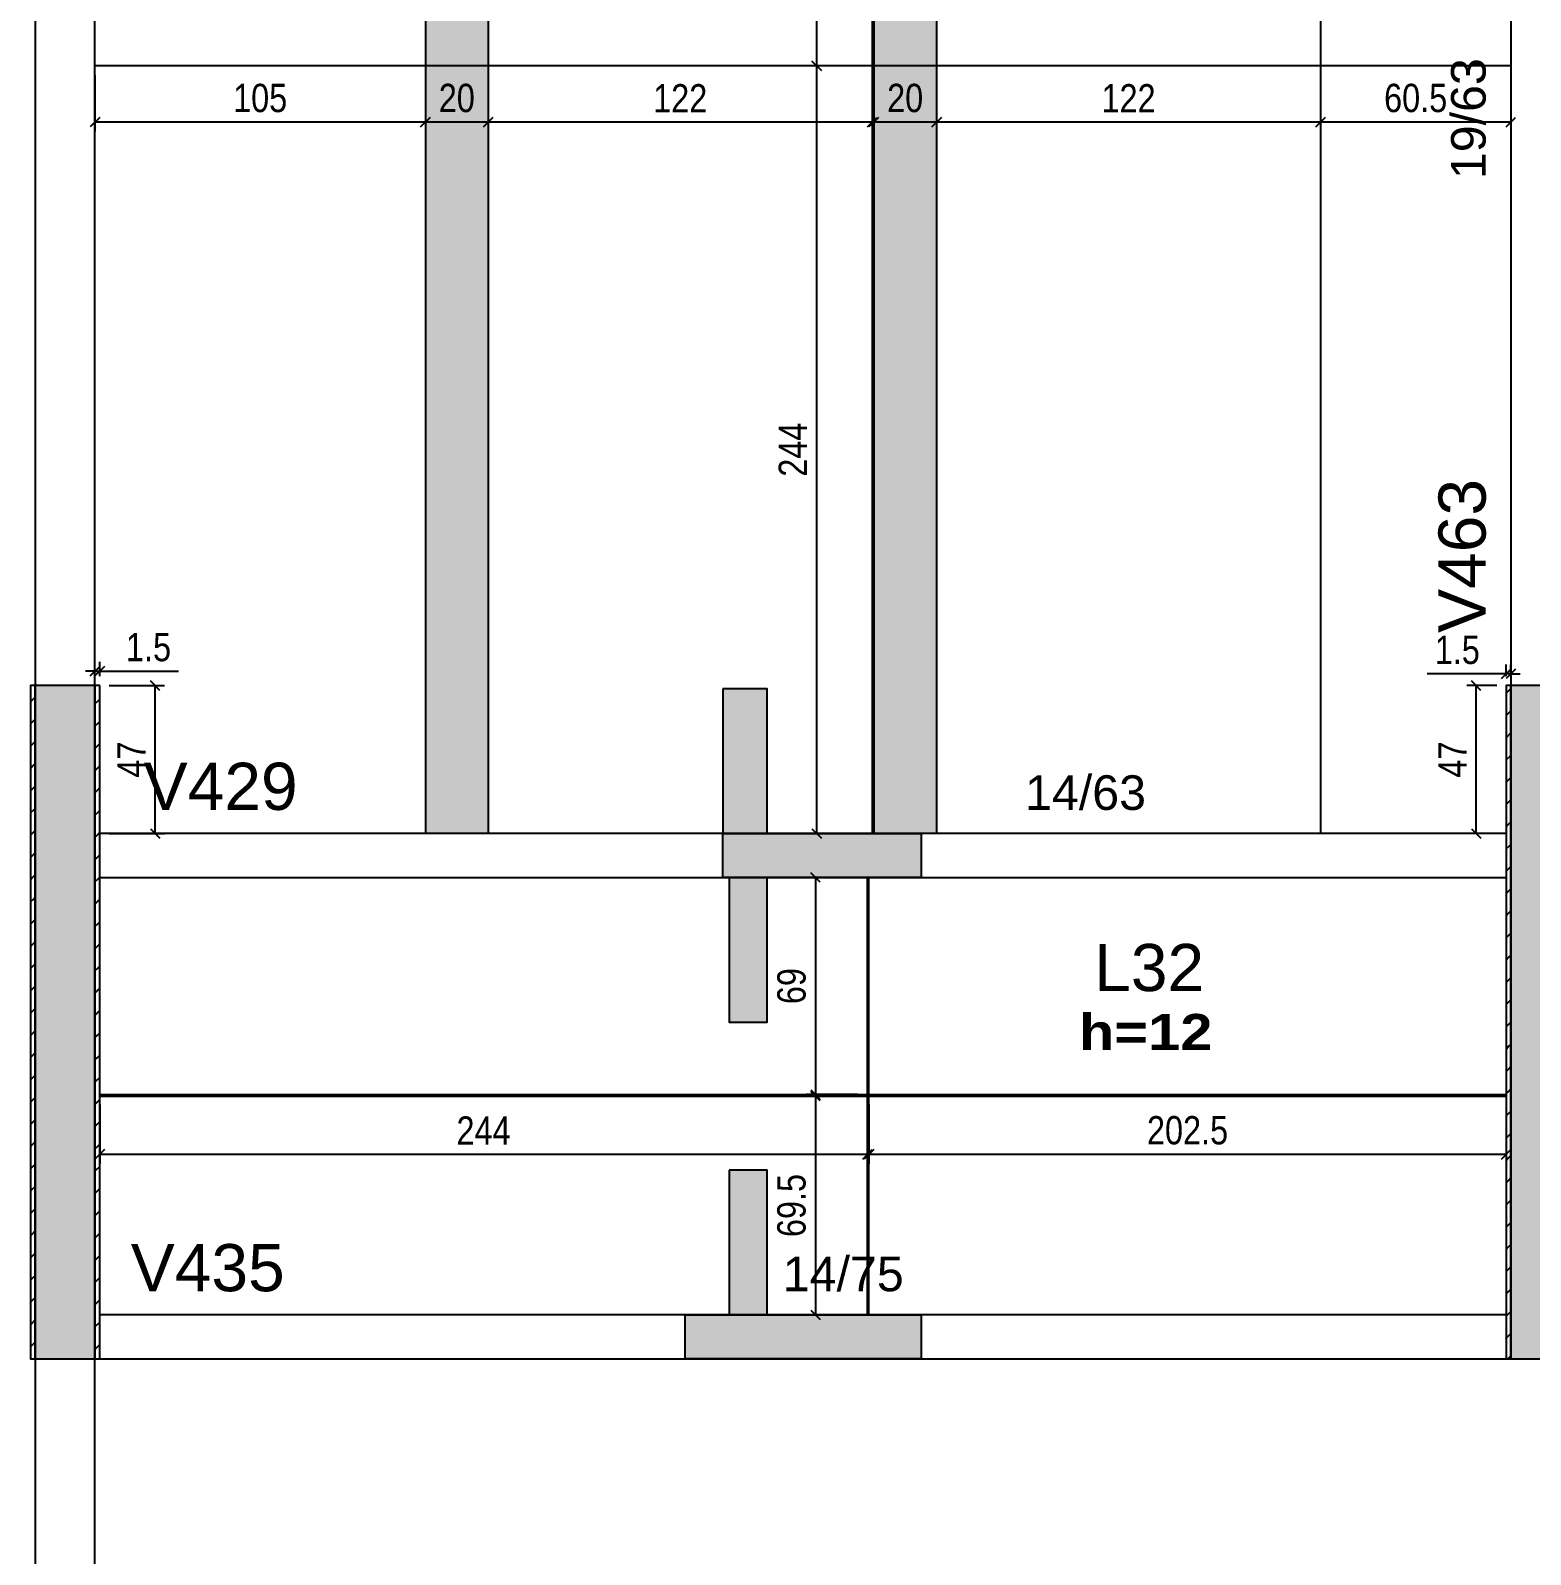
# Model space of a CAD drawing. Extents: x 4150 to 8661, y -614 to 3008.
# Drawn here: x 4676.4 to 5153.1, y 268.2 to 752.6 of the extents above; entities that cross this region are included whole.
import ezdxf

# ---------------------------------------------------------------- set-up
doc = ezdxf.new("R2010")
doc.units = 0
doc.header["$PDMODE"] = 34
for name, color, linetype in [('COTA', 241, 'Continuous'), ('MTH-DIM-VIGA', 3, 'Continuous'), ('MTH-FACE-VIGA', 7, 'Continuous'), ('MTH-LINHA-SEÇÃO', 16, 'Continuous'), ('MTH-PILAR-SEGUE', 5, 'Continuous'), ('MTH-SOMBRA21', 150, 'Continuous'), ('MTH-SOMBRA25', 253, 'Continuous'), ('MTH-TIT1-VIGA', 5, 'Continuous'), ('MTH-TXT-NEGRITO', 5, 'Continuous'), ('Painéis', 200, 'Continuous')]:
    doc.layers.add(name, color=color, linetype=linetype)
doc.layers.add('Hachura', color=251, linetype='Continuous', lineweight=9)
doc.styles.add('COTA TECNICA-50', font='techl___.ttf', dxfattribs={"height": 9})
doc.styles.add('TQS_ARIAL', font='arial.ttf')
doc.styles.add('TQS_ARIAL_BLACK', font='ariblk.ttf')
doc.dimstyles.new('COTA PAINEL-50', dxfattribs={"dimtxt": 9, "dimasz": 3, "dimexe": 3, "dimexo": 3, "dimgap": 3, "dimtad": 1, "dimdec": 1, "dimzin": 12, "dimdsep": 46, "dimtxsty": 'COTA TECNICA-50', "dimblk1": 'OBLIQUE', "dimblk2": 'OBLIQUE', "dimsah": 1, "dimcen": 0.9, "dimclrd": 4, "dimclre": 4, "dimclrt": 240, "dimadec": 1, "dimazin": 3, "dimtfac": 1, "dimtdec": 1, "dimtmove": 0, "dimatfit": 3, "dimfxl": 1, "dimtolj": 1, "dimtzin": 12, "dimarcsym": 0})

# ---------------------------------------------------------------- blocks, each defined once
blk = doc.blocks.new('_Oblique')
at = {"color": 0, "linetype": 'ByBlock', "lineweight": -2}
blk.add_line((-0.5, -0.5), (0.5, 0.5), dxfattribs=at)
blk = doc.blocks.new('*D153')
at = {"layer": 'COTA', "color": 4, "lineweight": -2, "transparency": 16777216}
for p, q in [((4942.85, 411.37), (4942.85, 392.39)), ((5145.35, 411.37), (5145.35, 392.39)), ((5145.35, 395.39), (4942.85, 395.39))]:
    blk.add_line(p, q, dxfattribs=at)
at = {"layer": 'Defpoints', "color": 0, "transparency": 16777216}
for p in [(4942.85, 414.37), (5145.35, 414.37), (4942.85, 395.39)]:
    blk.add_point(p, dxfattribs=at)
at = {"layer": 'COTA', "color": 4, "lineweight": -2, "transparency": 16777216, "xscale": 3, "yscale": 3, "zscale": 3, "rotation": 180}
blk.add_blockref('_Oblique', (4942.85, 395.39), dxfattribs=at)
at = {"layer": 'COTA', "color": 4, "lineweight": -2, "transparency": 16777216, "xscale": 3, "yscale": 3, "zscale": 3}
blk.add_blockref('_Oblique', (5145.35, 395.39), dxfattribs=at)
at = {"layer": 'COTA', "color": 240, "transparency": 16777216, "insert": (5044.1, 402.99), "char_height": 9, "attachment_point": 5, "style": 'COTA TECNICA-50'}
blk.add_mtext('\\A1;202.5', dxfattribs=at)
blk = doc.blocks.new('*D154')
at = {"layer": 'COTA', "color": 4, "lineweight": -2, "transparency": 16777216}
for p, q in [((4698.35, 411.37), (4698.35, 392.39)), ((4942.35, 385.37), (4942.35, 398.39)), ((4942.35, 395.39), (4698.35, 395.39))]:
    blk.add_line(p, q, dxfattribs=at)
at = {"layer": 'Defpoints', "color": 0, "transparency": 16777216}
for p in [(4698.35, 414.37), (4698.35, 395.39), (4942.35, 382.37)]:
    blk.add_point(p, dxfattribs=at)
at = {"layer": 'COTA', "color": 4, "lineweight": -2, "transparency": 16777216, "xscale": 3, "yscale": 3, "zscale": 3, "rotation": 180}
blk.add_blockref('_Oblique', (4698.35, 395.39), dxfattribs=at)
at = {"layer": 'COTA', "color": 4, "lineweight": -2, "transparency": 16777216, "xscale": 3, "yscale": 3, "zscale": 3}
blk.add_blockref('_Oblique', (4942.35, 395.39), dxfattribs=at)
at = {"layer": 'COTA', "color": 240, "transparency": 16777216, "insert": (4820.35, 402.96), "char_height": 9, "attachment_point": 5, "style": 'COTA TECNICA-50'}
blk.add_mtext('\\A1;244', dxfattribs=at)
blk = doc.blocks.new('*D155')
at = {"layer": 'COTA', "color": 4, "lineweight": -2, "transparency": 16777216}
for p, q in [((4939.35, 483.37), (4922.88, 483.37)), ((4925.88, 483.37), (4925.88, 414.37)), ((4939.35, 414.37), (4922.88, 414.37))]:
    blk.add_line(p, q, dxfattribs=at)
at = {"layer": 'Defpoints', "color": 0, "transparency": 16777216}
for p in [(4942.35, 483.37), (4925.88, 414.37), (4942.35, 414.37)]:
    blk.add_point(p, dxfattribs=at)
at = {"layer": 'COTA', "color": 4, "lineweight": -2, "transparency": 16777216, "xscale": 3, "yscale": 3, "zscale": 3}
for p, rotation in [((4925.88, 483.37), 90), ((4925.88, 414.37), 270)]:
    blk.add_blockref('_Oblique', p, dxfattribs=dict(at, rotation=rotation))
at = {"layer": 'COTA', "color": 240, "transparency": 16777216, "insert": (4918.27, 448.87), "char_height": 9, "attachment_point": 5, "rotation": 90, "style": 'COTA TECNICA-50'}
blk.add_mtext('\\A1;69', dxfattribs=at)
blk = doc.blocks.new('*D156')
at = {"layer": 'COTA', "color": 4, "lineweight": -2, "transparency": 16777216}
for p, q in [((4939.35, 413.87), (4922.88, 413.87)), ((4925.88, 413.87), (4925.88, 344.37)), ((4939.35, 344.37), (4922.88, 344.37))]:
    blk.add_line(p, q, dxfattribs=at)
at = {"layer": 'Defpoints', "color": 0, "transparency": 16777216}
for p in [(4942.35, 413.87), (4925.88, 344.37), (4942.35, 344.37)]:
    blk.add_point(p, dxfattribs=at)
at = {"layer": 'COTA', "color": 4, "lineweight": -2, "transparency": 16777216, "xscale": 3, "yscale": 3, "zscale": 3}
for p, rotation in [((4925.88, 413.87), 90), ((4925.88, 344.37), 270)]:
    blk.add_blockref('_Oblique', p, dxfattribs=dict(at, rotation=rotation))
at = {"layer": 'COTA', "color": 240, "transparency": 16777216, "insert": (4918.26, 379.12), "char_height": 9, "attachment_point": 5, "rotation": 90, "style": 'COTA TECNICA-50'}
blk.add_mtext('\\A1;69.5', dxfattribs=at)
blk = doc.blocks.new('*D157')
at = {"layer": 'COTA', "color": 4, "lineweight": -2, "transparency": 16777216}
for p, q in [((5086.35, 738.37), (5086.35, 720.51)), ((5146.85, 738.37), (5146.85, 720.51)), ((5146.85, 723.51), (5086.35, 723.51))]:
    blk.add_line(p, q, dxfattribs=at)
at = {"layer": 'Defpoints', "color": 0, "transparency": 16777216}
for p in [(5086.35, 741.37), (5146.85, 741.37), (5086.35, 723.51)]:
    blk.add_point(p, dxfattribs=at)
at = {"layer": 'COTA', "color": 4, "lineweight": -2, "transparency": 16777216, "xscale": 3, "yscale": 3, "zscale": 3, "rotation": 180}
blk.add_blockref('_Oblique', (5086.35, 723.51), dxfattribs=at)
at = {"layer": 'COTA', "color": 4, "lineweight": -2, "transparency": 16777216, "xscale": 3, "yscale": 3, "zscale": 3}
blk.add_blockref('_Oblique', (5146.85, 723.51), dxfattribs=at)
at = {"layer": 'COTA', "color": 240, "transparency": 16777216, "insert": (5116.6, 731.11), "char_height": 9, "attachment_point": 5, "style": 'COTA TECNICA-50'}
blk.add_mtext('\\A1;60.5', dxfattribs=at)
blk = doc.blocks.new('*D158')
at = {"layer": 'COTA', "color": 4, "lineweight": -2, "transparency": 16777216}
for p, q in [((4964.35, 738.37), (4964.35, 720.51)), ((5086.35, 738.37), (5086.35, 720.51)), ((5086.35, 723.51), (4964.35, 723.51))]:
    blk.add_line(p, q, dxfattribs=at)
at = {"layer": 'Defpoints', "color": 0, "transparency": 16777216}
for p in [(4964.35, 741.37), (5086.35, 741.37), (4964.35, 723.51)]:
    blk.add_point(p, dxfattribs=at)
at = {"layer": 'COTA', "color": 4, "lineweight": -2, "transparency": 16777216, "xscale": 3, "yscale": 3, "zscale": 3, "rotation": 180}
blk.add_blockref('_Oblique', (4964.35, 723.51), dxfattribs=at)
at = {"layer": 'COTA', "color": 4, "lineweight": -2, "transparency": 16777216, "xscale": 3, "yscale": 3, "zscale": 3}
blk.add_blockref('_Oblique', (5086.35, 723.51), dxfattribs=at)
at = {"layer": 'COTA', "color": 240, "transparency": 16777216, "insert": (5025.35, 731.07), "char_height": 9, "attachment_point": 5, "style": 'COTA TECNICA-50'}
blk.add_mtext('\\A1;122', dxfattribs=at)
blk = doc.blocks.new('*D159')
at = {"layer": 'COTA', "color": 4, "lineweight": -2, "transparency": 16777216}
for p, q in [((4944.35, 738.37), (4944.35, 720.51)), ((4964.35, 738.37), (4964.35, 720.51)), ((4964.35, 723.51), (4944.35, 723.51))]:
    blk.add_line(p, q, dxfattribs=at)
at = {"layer": 'Defpoints', "color": 0, "transparency": 16777216}
for p in [(4944.35, 741.37), (4964.35, 741.37), (4944.35, 723.51)]:
    blk.add_point(p, dxfattribs=at)
at = {"layer": 'COTA', "color": 4, "lineweight": -2, "transparency": 16777216, "xscale": 3, "yscale": 3, "zscale": 3, "rotation": 180}
blk.add_blockref('_Oblique', (4944.35, 723.51), dxfattribs=at)
at = {"layer": 'COTA', "color": 4, "lineweight": -2, "transparency": 16777216, "xscale": 3, "yscale": 3, "zscale": 3}
blk.add_blockref('_Oblique', (4964.35, 723.51), dxfattribs=at)
at = {"layer": 'COTA', "color": 240, "transparency": 16777216, "insert": (4954.35, 731.11), "char_height": 9, "attachment_point": 5, "style": 'COTA TECNICA-50'}
blk.add_mtext('\\A1;20', dxfattribs=at)
blk = doc.blocks.new('*D160')
at = {"layer": 'COTA', "color": 4, "lineweight": -2, "transparency": 16777216}
for p, q in [((4821.85, 738.37), (4821.85, 720.51)), ((4943.85, 738.37), (4943.85, 720.51)), ((4943.85, 723.51), (4821.85, 723.51))]:
    blk.add_line(p, q, dxfattribs=at)
at = {"layer": 'Defpoints', "color": 0, "transparency": 16777216}
for p in [(4821.85, 741.37), (4943.85, 741.37), (4821.85, 723.51)]:
    blk.add_point(p, dxfattribs=at)
at = {"layer": 'COTA', "color": 4, "lineweight": -2, "transparency": 16777216, "xscale": 3, "yscale": 3, "zscale": 3, "rotation": 180}
blk.add_blockref('_Oblique', (4821.85, 723.51), dxfattribs=at)
at = {"layer": 'COTA', "color": 4, "lineweight": -2, "transparency": 16777216, "xscale": 3, "yscale": 3, "zscale": 3}
blk.add_blockref('_Oblique', (4943.85, 723.51), dxfattribs=at)
at = {"layer": 'COTA', "color": 240, "transparency": 16777216, "insert": (4882.85, 731.07), "char_height": 9, "attachment_point": 5, "style": 'COTA TECNICA-50'}
blk.add_mtext('\\A1;122', dxfattribs=at)
blk = doc.blocks.new('*D161')
at = {"layer": 'COTA', "color": 4, "lineweight": -2, "transparency": 16777216}
for p, q in [((4801.85, 738.37), (4801.85, 720.51)), ((4821.85, 738.37), (4821.85, 720.51)), ((4821.85, 723.51), (4801.85, 723.51))]:
    blk.add_line(p, q, dxfattribs=at)
at = {"layer": 'Defpoints', "color": 0, "transparency": 16777216}
for p in [(4801.85, 741.37), (4821.85, 741.37), (4801.85, 723.51)]:
    blk.add_point(p, dxfattribs=at)
at = {"layer": 'COTA', "color": 4, "lineweight": -2, "transparency": 16777216, "xscale": 3, "yscale": 3, "zscale": 3, "rotation": 180}
blk.add_blockref('_Oblique', (4801.85, 723.51), dxfattribs=at)
at = {"layer": 'COTA', "color": 4, "lineweight": -2, "transparency": 16777216, "xscale": 3, "yscale": 3, "zscale": 3}
blk.add_blockref('_Oblique', (4821.85, 723.51), dxfattribs=at)
at = {"layer": 'COTA', "color": 240, "transparency": 16777216, "insert": (4811.85, 731.11), "char_height": 9, "attachment_point": 5, "style": 'COTA TECNICA-50'}
blk.add_mtext('\\A1;20', dxfattribs=at)
blk = doc.blocks.new('*D162')
at = {"layer": 'COTA', "color": 4, "lineweight": -2, "transparency": 16777216}
for p, q in [((4696.85, 738.37), (4696.85, 720.51)), ((4801.85, 738.37), (4801.85, 720.51)), ((4801.85, 723.51), (4696.85, 723.51))]:
    blk.add_line(p, q, dxfattribs=at)
at = {"layer": 'Defpoints', "color": 0, "transparency": 16777216}
for p in [(4696.85, 741.37), (4801.85, 741.37), (4696.85, 723.51)]:
    blk.add_point(p, dxfattribs=at)
at = {"layer": 'COTA', "color": 4, "lineweight": -2, "transparency": 16777216, "xscale": 3, "yscale": 3, "zscale": 3, "rotation": 180}
blk.add_blockref('_Oblique', (4696.85, 723.51), dxfattribs=at)
at = {"layer": 'COTA', "color": 4, "lineweight": -2, "transparency": 16777216, "xscale": 3, "yscale": 3, "zscale": 3}
blk.add_blockref('_Oblique', (4801.85, 723.51), dxfattribs=at)
at = {"layer": 'COTA', "color": 240, "transparency": 16777216, "insert": (4749.35, 731.11), "char_height": 9, "attachment_point": 5, "style": 'COTA TECNICA-50'}
blk.add_mtext('\\A1;105', dxfattribs=at)
blk = doc.blocks.new('*D164')
at = {"layer": 'COTA', "color": 4, "lineweight": -2, "transparency": 16777216}
for p, q in [((4940.85, 985.37), (4923.22, 985.37)), ((4926.22, 985.37), (4926.22, 741.37))]:
    blk.add_line(p, q, dxfattribs=at)
at = {"layer": 'Defpoints', "color": 0, "transparency": 16777216}
for p in [(4943.85, 985.37), (4926.22, 741.37), (4926.22, 741.37)]:
    blk.add_point(p, dxfattribs=at)
at = {"layer": 'COTA', "color": 4, "lineweight": -2, "transparency": 16777216, "xscale": 3, "yscale": 3, "zscale": 3}
for p, rotation in [((4926.22, 985.37), 90), ((4926.22, 741.37), 270)]:
    blk.add_blockref('_Oblique', p, dxfattribs=dict(at, rotation=rotation))
at = {"layer": 'COTA', "color": 240, "transparency": 16777216, "insert": (4918.65, 863.37), "char_height": 9, "attachment_point": 5, "rotation": 90, "style": 'COTA TECNICA-50'}
blk.add_mtext('\\A1;244', dxfattribs=at)
blk = doc.blocks.new('*D165')
at = {"layer": 'COTA', "color": 4, "lineweight": -2, "transparency": 16777216}
blk.add_line((4926.22, 741.37), (4926.22, 497.37), dxfattribs=at)
at = {"layer": 'Defpoints', "color": 0, "transparency": 16777216}
for p in [(4926.22, 741.37), (4926.22, 497.37), (4926.22, 497.37)]:
    blk.add_point(p, dxfattribs=at)
at = {"layer": 'COTA', "color": 4, "lineweight": -2, "transparency": 16777216, "xscale": 3, "yscale": 3, "zscale": 3}
for p, rotation in [((4926.22, 741.37), 90), ((4926.22, 497.37), 270)]:
    blk.add_blockref('_Oblique', p, dxfattribs=dict(at, rotation=rotation))
at = {"layer": 'COTA', "color": 240, "transparency": 16777216, "insert": (4918.65, 619.37), "char_height": 9, "attachment_point": 5, "rotation": 90, "style": 'COTA TECNICA-50'}
blk.add_mtext('\\A1;244', dxfattribs=at)
blk = doc.blocks.new('*D147')
at = {"layer": 'COTA', "color": 4, "lineweight": -2, "transparency": 16777216}
for p, q in [((4701.35, 544.37), (4718.97, 544.37)), ((4715.97, 497.37), (4715.97, 544.37)), ((4701.35, 497.37), (4718.97, 497.37))]:
    blk.add_line(p, q, dxfattribs=at)
at = {"layer": 'Defpoints', "color": 0, "transparency": 16777216}
for p in [(4698.35, 544.37), (4715.97, 544.37), (4698.35, 497.37)]:
    blk.add_point(p, dxfattribs=at)
at = {"layer": 'COTA', "color": 4, "lineweight": -2, "transparency": 16777216, "xscale": 3, "yscale": 3, "zscale": 3}
for p, rotation in [((4715.97, 544.37), 90), ((4715.97, 497.37), 270)]:
    blk.add_blockref('_Oblique', p, dxfattribs=dict(at, rotation=rotation))
at = {"layer": 'COTA', "color": 240, "transparency": 16777216, "insert": (4708.41, 520.87), "char_height": 9, "attachment_point": 5, "rotation": 90, "style": 'COTA TECNICA-50'}
blk.add_mtext('\\A1;47', dxfattribs=at)
blk = doc.blocks.new('*D148')
at = {"layer": 'COTA', "color": 4, "lineweight": -2, "transparency": 16777216}
for p, q in [((4696.85, 548.97), (4693.85, 548.97)), ((4696.85, 547.37), (4696.85, 551.97)), ((4696.85, 548.97), (4698.35, 548.97)), ((4698.35, 547.37), (4698.35, 551.97)), ((4698.35, 548.97), (4723.41, 548.97))]:
    blk.add_line(p, q, dxfattribs=at)
at = {"layer": 'Defpoints', "color": 0, "transparency": 16777216}
for p in [(4698.35, 548.97), (4696.85, 544.37), (4698.35, 544.37)]:
    blk.add_point(p, dxfattribs=at)
at = {"layer": 'COTA', "color": 4, "lineweight": -2, "transparency": 16777216, "xscale": 3, "yscale": 3, "zscale": 3}
blk.add_blockref('_Oblique', (4696.85, 548.97), dxfattribs=at)
at = {"layer": 'COTA', "color": 4, "lineweight": -2, "transparency": 16777216, "xscale": 3, "yscale": 3, "zscale": 3, "rotation": 180}
blk.add_blockref('_Oblique', (4698.35, 548.97), dxfattribs=at)
at = {"layer": 'COTA', "color": 240, "transparency": 16777216, "insert": (4713.88, 556.57), "char_height": 9, "attachment_point": 5, "style": 'COTA TECNICA-50'}
blk.add_mtext('\\A1;1.5', dxfattribs=at)
blk = doc.blocks.new('*D149')
at = {"layer": 'COTA', "color": 4, "lineweight": -2, "transparency": 16777216}
for p, q in [((5142.35, 544.37), (5132.86, 544.37)), ((5135.86, 497.37), (5135.86, 544.37)), ((5142.35, 497.37), (5132.86, 497.37))]:
    blk.add_line(p, q, dxfattribs=at)
at = {"layer": 'Defpoints', "color": 0, "transparency": 16777216}
for p in [(5135.86, 544.37), (5145.35, 544.37), (5145.35, 497.37)]:
    blk.add_point(p, dxfattribs=at)
at = {"layer": 'COTA', "color": 4, "lineweight": -2, "transparency": 16777216, "xscale": 3, "yscale": 3, "zscale": 3}
for p, rotation in [((5135.86, 544.37), 90), ((5135.86, 497.37), 270)]:
    blk.add_blockref('_Oblique', p, dxfattribs=dict(at, rotation=rotation))
at = {"layer": 'COTA', "color": 240, "transparency": 16777216, "insert": (5128.29, 520.87), "char_height": 9, "attachment_point": 5, "rotation": 90, "style": 'COTA TECNICA-50'}
blk.add_mtext('\\A1;47', dxfattribs=at)
blk = doc.blocks.new('*D168')
at = {"layer": 'COTA', "color": 4, "lineweight": -2, "transparency": 16777216}
for p, q in [((5145.35, 548.1), (5120.3, 548.1)), ((5145.35, 547.37), (5145.35, 551.1)), ((5146.85, 548.1), (5145.35, 548.1)), ((5146.85, 547.37), (5146.85, 551.1)), ((5146.85, 548.1), (5149.85, 548.1))]:
    blk.add_line(p, q, dxfattribs=at)
at = {"layer": 'Defpoints', "color": 0, "transparency": 16777216}
for p in [(5145.35, 548.1), (5145.35, 544.37), (5146.85, 544.37)]:
    blk.add_point(p, dxfattribs=at)
at = {"layer": 'COTA', "color": 4, "lineweight": -2, "transparency": 16777216, "xscale": 3, "yscale": 3, "zscale": 3}
blk.add_blockref('_Oblique', (5145.35, 548.1), dxfattribs=at)
at = {"layer": 'COTA', "color": 4, "lineweight": -2, "transparency": 16777216, "xscale": 3, "yscale": 3, "zscale": 3, "rotation": 180}
blk.add_blockref('_Oblique', (5146.85, 548.1), dxfattribs=at)
at = {"layer": 'COTA', "color": 240, "transparency": 16777216, "insert": (5129.83, 555.7), "char_height": 9, "attachment_point": 5, "style": 'COTA TECNICA-50'}
blk.add_mtext('\\A1;1.5', dxfattribs=at)

msp = doc.modelspace()

# ---------------------------------------------------------------- hatches: boundary and pattern name
at = {"layer": 'Hachura'}
h = msp.add_hatch(color=256, dxfattribs=at)
h.dxf.hatch_style = 1
h.paths.add_polyline_path([(4944.35, 497.37), (4964.35, 497.37), (4964.35, 741.37), (4944.35, 741.37)])
h.paths.add_polyline_path([(4944.35, 741.37), (4964.35, 741.37), (4964.35, 985.37), (4944.35, 985.37)])
h.paths.add_polyline_path([(4944.35, 985.37), (4964.35, 985.37), (4964.35, 1133.37), (4944.35, 1133.37)])
h.paths.add_polyline_path([(4801.85, 741.37), (4821.85, 741.37), (4821.85, 985.37), (4801.85, 985.37)])
h.paths.add_polyline_path([(4801.85, 497.37), (4821.85, 497.37), (4821.85, 741.37), (4801.85, 741.37)])
h.paths.add_polyline_path([(4801.85, 1125.37), (4821.85, 1125.37), (4821.85, 985.37), (4801.85, 985.37)])

# ---------------------------------------------------------------- linework, layer by layer
at = {"layer": 'MTH-FACE-VIGA', "linetype": 'Continuous'}
for p, q in [((4677.85, 1125.37), (4677.85, 544.37)), ((4696.85, 544.37), (4696.85, 1125.37)), ((5146.85, 987.37), (5146.85, 544.37)), ((5145.35, 541.96), (5146.85, 543.46)), ((4676.35, 539.26), (4677.83, 540.73)), ((4677.83, 540.73), (4677.85, 540.76)), ((4696.85, 538.54), (4698.32, 540.01)), ((4698.32, 540.01), (4698.35, 540.04)), ((4676.35, 532.19), (4677.78, 533.61)), ((4677.78, 533.61), (4677.85, 533.69)), ((4696.85, 531.47), (4698.27, 532.89)), ((4698.27, 532.89), (4698.35, 532.97)), ((5145.35, 534.89), (5146.8, 536.34)), ((5146.8, 536.34), (5146.85, 536.39)), ((5145.35, 527.82), (5146.75, 529.22)), ((5146.75, 529.22), (5146.85, 529.32)), ((4676.35, 525.12), (4677.73, 526.49)), ((4677.73, 526.49), (4677.85, 526.62)), ((4696.85, 524.4), (4698.22, 525.77)), ((4698.22, 525.77), (4698.35, 525.9)), ((4676.35, 518.04), (4677.68, 519.37)), ((4677.68, 519.37), (4677.85, 519.54)), ((4696.85, 517.33), (4698.17, 518.65)), ((4698.17, 518.65), (4698.35, 518.83)), ((5145.35, 520.75), (5146.7, 522.1)), ((5146.7, 522.1), (5146.85, 522.25)), ((5145.35, 513.68), (5146.65, 514.97)), ((5146.65, 514.97), (5146.85, 515.18)), ((4676.35, 510.97), (4677.63, 512.25)), ((4677.63, 512.25), (4677.85, 512.47)), ((4696.85, 510.26), (4698.12, 511.53)), ((4698.12, 511.53), (4698.35, 511.76)), ((4676.35, 503.9), (4677.58, 505.13)), ((4677.58, 505.13), (4677.85, 505.4)), ((4696.85, 503.19), (4698.07, 504.41)), ((4698.07, 504.41), (4698.35, 504.69)), ((5145.35, 506.61), (5146.6, 507.85)), ((5146.6, 507.85), (5146.85, 508.11)), ((5145.35, 499.54), (5146.55, 500.73)), ((5146.55, 500.73), (5146.85, 501.04)), ((4676.35, 496.83), (4677.53, 498.01)), ((4677.53, 498.01), (4677.85, 498.33)), ((4696.85, 496.12), (4698.02, 497.29)), ((4698.02, 497.29), (4698.35, 497.62)), ((5145.35, 497.37), (4698.35, 497.37)), ((4676.35, 489.76), (4677.48, 490.89)), ((4677.48, 490.89), (4677.85, 491.26)), ((4696.85, 489.05), (4697.97, 490.17)), ((4697.97, 490.17), (4698.35, 490.55)), ((5145.35, 492.47), (5146.5, 493.61)), ((5146.5, 493.61), (5146.85, 493.97)), ((5145.35, 485.4), (5146.45, 486.49)), ((5146.45, 486.49), (5146.85, 486.9)), ((4676.35, 482.69), (4677.43, 483.76)), ((4677.43, 483.76), (4677.85, 484.19)), ((4696.85, 481.98), (4697.93, 483.05)), ((4697.93, 483.05), (4698.35, 483.48)), ((4698.35, 483.37), (5145.35, 483.37)), ((5146.4, 479.37), (5146.85, 479.82)), ((4676.35, 475.62), (4677.38, 476.64)), ((4677.38, 476.64), (4677.85, 477.12)), ((4696.85, 474.91), (4697.88, 475.93)), ((4697.88, 475.93), (4698.35, 476.41)), ((5145.35, 478.32), (5146.4, 479.37)), ((4677.33, 469.52), (4677.85, 470.05)), ((5145.35, 471.25), (5146.35, 472.25)), ((5146.35, 472.25), (5146.85, 472.75)), ((4676.35, 468.55), (4677.33, 469.52)), ((4696.85, 467.83), (4697.83, 468.8)), ((4697.83, 468.8), (4698.35, 469.33)), ((5145.35, 464.18), (5146.3, 465.13)), ((5146.3, 465.13), (5146.85, 465.68)), ((4676.35, 461.48), (4677.28, 462.4)), ((4677.28, 462.4), (4677.85, 462.98)), ((4696.85, 460.76), (4697.78, 461.68)), ((4697.78, 461.68), (4698.35, 462.26)), ((4677.23, 455.28), (4677.85, 455.91)), ((5145.35, 457.11), (5146.25, 458.01)), ((5146.25, 458.01), (5146.85, 458.61)), ((4676.35, 454.41), (4677.23, 455.28)), ((4696.85, 453.69), (4697.73, 454.56)), ((4697.73, 454.56), (4698.35, 455.19)), ((5145.35, 450.04), (5146.2, 450.89)), ((5146.2, 450.89), (5146.85, 451.54)), ((4676.35, 447.33), (4677.18, 448.16)), ((4677.18, 448.16), (4677.85, 448.83)), ((4696.85, 446.62), (4697.68, 447.44)), ((4697.68, 447.44), (4698.35, 448.12)), ((4676.35, 440.26), (4677.13, 441.04)), ((4677.13, 441.04), (4677.85, 441.76)), ((4697.63, 440.32), (4698.35, 441.05)), ((5145.35, 442.97), (5146.15, 443.76)), ((5146.15, 443.76), (5146.85, 444.47)), ((4696.85, 439.55), (4697.63, 440.32)), ((5145.35, 435.9), (5146.1, 436.64)), ((5146.1, 436.64), (5146.85, 437.4)), ((4676.35, 433.19), (4677.08, 433.92)), ((4677.08, 433.92), (4677.85, 434.69)), ((4696.85, 432.48), (4697.58, 433.2)), ((4697.58, 433.2), (4698.35, 433.98)), ((4676.35, 426.12), (4677.03, 426.8)), ((4677.03, 426.8), (4677.85, 427.62)), ((4697.53, 426.08), (4698.35, 426.91)), ((5145.35, 428.83), (5146.05, 429.52)), ((5146.05, 429.52), (5146.85, 430.33)), ((4696.85, 425.41), (4697.53, 426.08)), ((5145.35, 421.76), (5146, 422.4)), ((5146, 422.4), (5146.85, 423.26)), ((4676.35, 419.05), (4676.98, 419.68)), ((4676.98, 419.68), (4677.85, 420.55)), ((4696.85, 418.34), (4697.48, 418.96)), ((4697.48, 418.96), (4698.35, 419.84)), ((4676.35, 411.98), (4676.93, 412.55)), ((4676.93, 412.55), (4677.85, 413.48)), ((4696.85, 411.27), (4697.43, 411.84)), ((4697.43, 411.84), (4698.35, 412.77)), ((5145.35, 414.69), (5145.95, 415.28)), ((5145.95, 415.28), (5146.85, 416.19)), ((5145.35, 407.61), (5145.9, 408.16)), ((5145.9, 408.16), (5146.85, 409.11)), ((4676.35, 404.91), (4676.88, 405.43)), ((4676.88, 405.43), (4677.85, 406.41)), ((4696.85, 404.19), (4697.38, 404.72)), ((4697.38, 404.72), (4698.35, 405.69)), ((4676.35, 397.84), (4676.83, 398.31)), ((4676.83, 398.31), (4677.85, 399.34)), ((4696.85, 397.12), (4697.33, 397.59)), ((4697.33, 397.59), (4698.35, 398.62)), ((5145.35, 400.54), (5145.85, 401.04)), ((5145.85, 401.04), (5146.85, 402.04)), ((5145.35, 393.47), (5145.8, 393.92)), ((5145.8, 393.92), (5146.85, 394.97)), ((4676.35, 390.77), (4676.78, 391.19)), ((4676.78, 391.19), (4677.85, 392.27)), ((4696.85, 390.05), (4697.28, 390.47)), ((4697.28, 390.47), (4698.35, 391.55)), ((5145.75, 386.8), (5146.85, 387.9)), ((4676.35, 383.69), (4676.73, 384.07)), ((4676.73, 384.07), (4677.85, 385.19)), ((4696.85, 382.98), (4697.23, 383.35)), ((4697.23, 383.35), (4698.35, 384.48)), ((5145.35, 386.4), (5145.75, 386.8)), ((4676.68, 376.95), (4677.85, 378.12)), ((5145.35, 379.33), (5145.7, 379.68)), ((5145.7, 379.68), (5146.85, 380.83)), ((4676.35, 376.62), (4676.68, 376.95)), ((4696.85, 375.91), (4697.18, 376.23)), ((4697.18, 376.23), (4698.35, 377.41)), ((5145.65, 372.55), (5146.85, 373.76)), ((4676.35, 369.55), (4676.63, 369.83)), ((4676.63, 369.83), (4677.85, 371.05)), ((4696.85, 368.84), (4697.13, 369.11)), ((4697.13, 369.11), (4698.35, 370.34)), ((5145.35, 372.26), (5145.65, 372.55)), ((4676.58, 362.71), (4677.85, 363.98)), ((5145.35, 365.19), (5145.6, 365.43)), ((5145.6, 365.43), (5146.85, 366.69)), ((4676.35, 362.48), (4676.58, 362.71)), ((4696.85, 361.77), (4697.08, 361.99)), ((4697.08, 361.99), (4698.35, 363.27)), ((5145.55, 358.31), (5146.85, 359.62)), ((4676.35, 355.41), (4676.53, 355.59)), ((4676.53, 355.59), (4677.85, 356.91)), ((4696.85, 354.7), (4697.03, 354.87)), ((4697.03, 354.87), (4698.35, 356.2)), ((5145.35, 358.12), (5145.55, 358.31)), ((4676.48, 348.47), (4677.85, 349.84)), ((4696.98, 347.75), (4698.35, 349.13)), ((5145.35, 351.05), (5145.5, 351.19)), ((5145.5, 351.19), (5146.85, 352.55)), ((4676.35, 348.34), (4676.48, 348.47)), ((4696.85, 347.63), (4696.98, 347.75)), ((5145.35, 344.37), (4698.35, 344.37)), ((5145.35, 343.97), (5145.45, 344.07)), ((5145.45, 344.07), (5146.85, 345.47)), ((4676.35, 341.27), (4676.43, 341.35)), ((4676.43, 341.35), (4677.85, 342.77)), ((4696.85, 340.55), (4696.93, 340.63)), ((4696.93, 340.63), (4698.35, 342.05)), ((4676.38, 334.22), (4677.85, 335.7)), ((4696.88, 333.51), (4698.35, 334.98)), ((5145.35, 336.9), (5145.4, 336.95)), ((5145.4, 336.95), (5146.85, 338.4)), ((4676.35, 334.2), (4676.38, 334.22)), ((4677.85, 330.37), (4677.85, -90.13)), ((4696.85, 333.48), (4696.88, 333.51)), ((4696.85, 330.37), (5146.85, 330.37)), ((4696.85, -90.13), (4696.85, 330.37)), ((5145.89, 330.37), (5146.85, 331.33))]:
    msp.add_line(p, q, dxfattribs=at)
for points in [[(4677.85, 544.37), (4676.35, 544.37), (4676.35, 330.37), (4677.85, 330.37), (4677.85, 544.37)], [(4698.35, 544.37), (4696.85, 544.37), (4696.85, 330.37), (4698.35, 330.37), (4698.35, 544.37)], [(5146.85, 544.37), (5145.35, 544.37), (5145.35, 330.37), (5146.85, 330.37), (5146.85, 544.37)]]:
    msp.add_lwpolyline(points, dxfattribs=at)
at = {"layer": 'MTH-LINHA-SEÇÃO', "linetype": 'Continuous'}
for points in [[(4896.45, 543.37), (4896.45, 497.37), (4910.45, 497.37), (4910.45, 543.37), (4896.45, 543.37)], [(4959.45, 483.37), (4896.45, 483.37), (4896.45, 497.37), (4959.45, 497.37), (4959.45, 483.37)], [(4898.45, 483.37), (4898.45, 437.37), (4910.45, 437.37), (4910.45, 483.37), (4898.45, 483.37)], [(4898.45, 390.37), (4898.45, 344.37), (4910.45, 344.37), (4910.45, 390.37), (4898.45, 390.37)], [(4959.45, 330.37), (4884.45, 330.37), (4884.45, 344.37), (4959.45, 344.37), (4959.45, 330.37)]]:
    msp.add_lwpolyline(points, dxfattribs=at)
at = {"layer": 'MTH-PILAR-SEGUE', "linetype": 'Continuous'}
for points in [[(4677.85, 330.37), (4696.85, 330.37), (4696.85, 544.37), (4677.85, 544.37), (4677.85, 330.37)], [(5146.85, 330.37), (5165.85, 330.37), (5165.85, 544.37), (5146.85, 544.37), (5146.85, 330.37)]]:
    msp.add_lwpolyline(points, dxfattribs=at)
at = {"layer": 'MTH-SOMBRA21', "linetype": 'Continuous'}
for points in [[(4896.45, 543.37), (4896.45, 497.37), (4910.45, 497.37)], [(4896.45, 543.37), (4910.45, 497.37), (4910.45, 543.37)], [(4896.45, 543.37), (4910.45, 543.37), (4896.45, 543.37)], [(4959.45, 483.37), (4896.45, 483.37), (4896.45, 497.37)], [(4959.45, 483.37), (4896.45, 497.37), (4959.45, 497.37)], [(4959.45, 483.37), (4959.45, 497.37), (4959.45, 483.37)], [(4898.45, 483.37), (4898.45, 437.37), (4910.45, 437.37)], [(4898.45, 483.37), (4910.45, 437.37), (4910.45, 483.37)], [(4898.45, 483.37), (4910.45, 483.37), (4898.45, 483.37)], [(4898.45, 390.37), (4898.45, 344.37), (4910.45, 344.37)], [(4898.45, 390.37), (4910.45, 344.37), (4910.45, 390.37)], [(4898.45, 390.37), (4910.45, 390.37), (4898.45, 390.37)], [(4959.45, 330.37), (4884.45, 330.37), (4884.45, 344.37)], [(4959.45, 330.37), (4884.45, 344.37), (4959.45, 344.37)], [(4959.45, 330.37), (4959.45, 344.37), (4959.45, 330.37)]]:
    msp.add_solid(points, dxfattribs=at)
at = {"layer": 'MTH-SOMBRA25', "linetype": 'Continuous'}
for points in [[(4677.85, 330.37), (4696.85, 330.37), (4696.85, 544.37)], [(4677.85, 330.37), (4696.85, 544.37), (4677.85, 544.37)], [(4677.85, 330.37), (4677.85, 544.37), (4677.85, 330.37)], [(5146.85, 330.37), (5165.85, 330.37), (5165.85, 544.37)], [(5146.85, 330.37), (5165.85, 544.37), (5146.85, 544.37)], [(5146.85, 330.37), (5146.85, 544.37), (5146.85, 330.37)]]:
    msp.add_solid(points, dxfattribs=at)
at = {"layer": 'Painéis'}
for p, q in [((4943.85, 1133.37), (4943.85, 497.37)), ((4944.35, 1133.37), (4944.35, 497.37)), ((4964.35, 1133.37), (4964.35, 497.37)), ((5086.35, 1133.37), (5086.35, 497.37)), ((4801.85, 1125.37), (4801.85, 497.37)), ((4821.85, 1125.37), (4821.85, 497.37)), ((5146.85, 741.37), (4696.85, 741.37)), ((4942.35, 344.37), (4942.35, 483.37)), ((4942.85, 344.37), (4942.85, 483.37)), ((4698.35, 414.37), (5145.35, 414.37)), ((4698.35, 413.87), (5145.35, 413.87))]:
    msp.add_line(p, q, dxfattribs=at)

# ---------------------------------------------------------------- texts
at = {"layer": 'MTH-DIM-VIGA', "linetype": 'Continuous', "style": 'TQS_ARIAL'}
msp.add_text('19/63', height=11, rotation=90, dxfattribs=at).set_placement((5138.85, 705.37))
for s, p in [('14/63', (4992.45, 504.87)), ('14/75', (4915.45, 351.87))]:
    msp.add_text(s, height=11, dxfattribs=at).set_placement(p)
at = {"layer": 'MTH-TIT1-VIGA', "linetype": 'Continuous', "style": 'TQS_ARIAL'}
msp.add_text('V463', height=15, rotation=90, dxfattribs=at).set_placement((5138.85, 561.14))
for s, p in [('V429', (4712.34, 504.87)), ('L32', (5014.42, 447.27)), ('V435', (4708.23, 351.87))]:
    msp.add_text(s, height=15, dxfattribs=at).set_placement(p)
at = {"layer": 'MTH-TXT-NEGRITO', "color": 3, "linetype": 'Continuous', "style": 'TQS_ARIAL_BLACK'}
msp.add_text('h=12', height=11.5, dxfattribs=at).set_placement((5009.59, 428.51))

# ---------------------------------------------------------------- dimensions: what is measured, and where the dimension line sits
at = {"layer": 'COTA'}
for base, p1, p2, angle, picture, middle in [((4926.22, 741.37), (4943.85, 985.37), (4926.22, 741.37), 270, '*D164', (4918.65, 863.37)), ((4696.85, 723.51), (4801.85, 741.37), (4696.85, 741.37), 180, '*D162', (4749.35, 731.11)), ((4801.85, 723.51), (4821.85, 741.37), (4801.85, 741.37), 180, '*D161', (4811.85, 731.11)), ((4926.22, 497.37), (4926.22, 741.37), (4926.22, 497.37), 270, '*D165', (4918.65, 619.37)), ((4944.35, 723.51), (4964.35, 741.37), (4944.35, 741.37), 180, '*D159', (4954.35, 731.11)), ((4964.35, 723.51), (5086.35, 741.37), (4964.35, 741.37), 180, '*D158', (5025.35, 731.07))]:
    dim = msp.add_linear_dim(base=base, p1=p1, p2=p2, angle=angle, dimstyle='COTA PAINEL-50', override={"dimtmove": 1}, dxfattribs=at)
    dim.commit()
    dim.dimension.update_dxf_attribs({"geometry": picture, "text_midpoint": middle})
for base, p1, p2, angle, picture, middle in [((4821.85, 723.51), (4943.85, 741.37), (4821.85, 741.37), 180, '*D160', (4882.85, 731.07)), ((5086.35, 723.51), (5146.85, 741.37), (5086.35, 741.37), 180, '*D157', (5116.6, 731.11)), ((4698.35, 548.97), (4696.85, 544.37), (4698.35, 544.37), 180, '*D148', (4713.88, 556.57)), ((5145.35, 548.1), (5146.85, 544.37), (5145.35, 544.37), 180, '*D168', (5129.83, 555.7)), ((4715.97, 544.37), (4698.35, 497.37), (4698.35, 544.37), 90, '*D147', (4708.41, 520.87)), ((5135.86, 544.37), (5145.35, 497.37), (5145.35, 544.37), 90, '*D149', (5128.29, 520.87)), ((4925.88, 414.37), (4942.35, 483.37), (4942.35, 414.37), 270, '*D155', (4918.27, 448.87)), ((4698.35, 395.39), (4942.35, 382.37), (4698.35, 414.37), 180, '*D154', (4820.35, 402.96)), ((4925.88, 344.37), (4942.35, 413.87), (4942.35, 344.37), 270, '*D156', (4918.26, 379.12)), ((4942.85, 395.39), (5145.35, 414.37), (4942.85, 414.37), 180, '*D153', (5044.1, 402.99))]:
    dim = msp.add_linear_dim(base=base, p1=p1, p2=p2, angle=angle, dimstyle='COTA PAINEL-50', dxfattribs=at)
    dim.commit()
    dim.dimension.update_dxf_attribs({"geometry": picture, "text_midpoint": middle})

doc.saveas('drawing.dxf')
